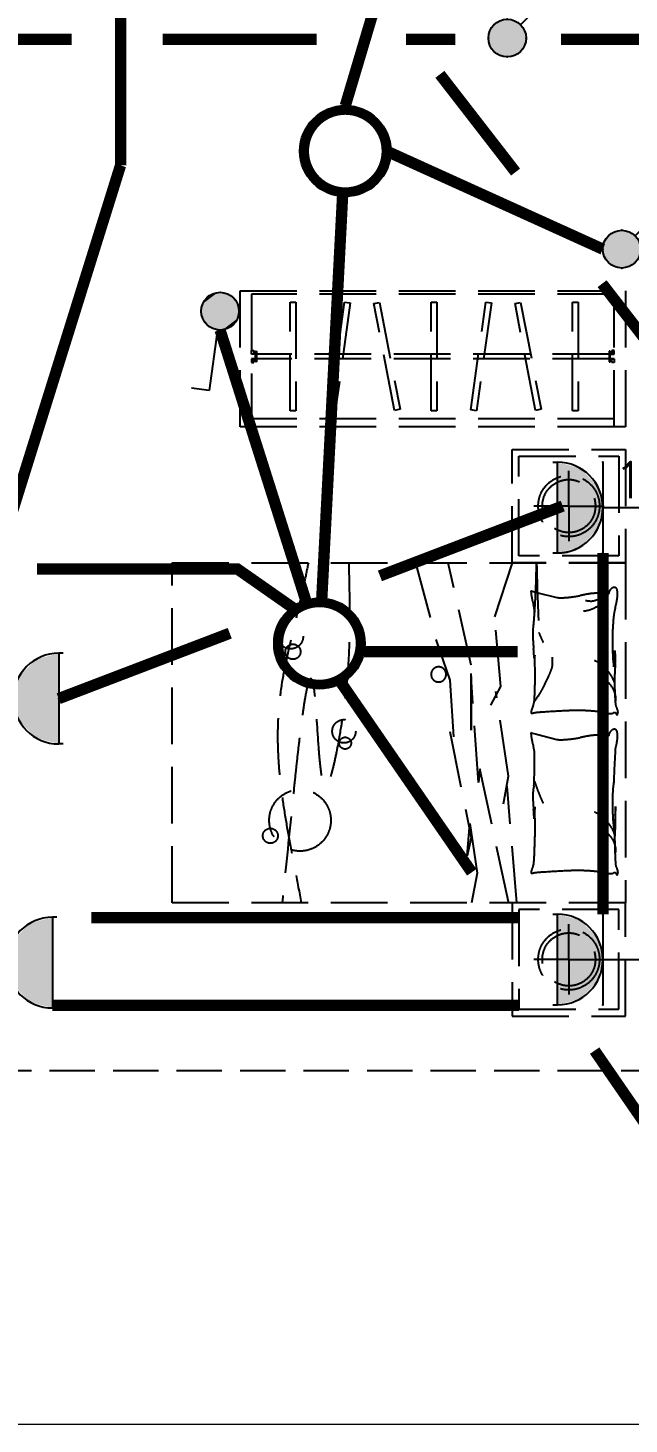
# Model space of a CAD drawing. Extents: x 3443499 to 7125205, y -1700016 to -264854.
# Drawn here: x 3691774 to 3694425, y -867644 to -861485 of the extents above; entities that cross this region are included whole.
import ezdxf
from ezdxf.enums import TextEntityAlignment as Align

# ---------------------------------------------------------------- set-up
doc = ezdxf.new("R2010")
doc.units = 0
doc.header["$LTSCALE"] = 1000
doc.header["$MEASUREMENT"] = 0
for name, pattern in [('__DASH', [0.35, 0.25, -0.1]), ('A户型$0$DASH', [0.35, 0.25, -0.1]), ('DASH', [0.35, 0.25, -0.1])]:
    doc.linetypes.add(name, pattern=pattern)
doc.layers.get('0').update_dxf_attribs({"linetype": 'CONTINUOUS'})
for name, color, linetype in [('!校对', 2, 'CONTINUOUS'), ('5fur', 175, 'CONTINUOUS'), ('EQUIP-插座', 3, 'CONTINUOUS'), ('EQUIP-照明', 3, 'CONTINUOUS'), ('LVTRY', 252, 'CONTINUOUS'), ('TEL_TEXT', 7, 'CONTINUOUS'), ('WIRE-照明', 2, 'CONTINUOUS')]:
    doc.layers.add(name, color=color, linetype=linetype)
doc.layers.add('平面-看线', color=252, linetype='CONTINUOUS', lineweight=15)
doc.styles.add('_TEL_DIM', font='SIMPLEX', dxfattribs={"width": 0.8, "height": 3.5, "bigfont": 'HZTXT'})
doc.styles.add('DIM_FONT', font='SIMPLEX', dxfattribs={"width": 0.7, "bigfont": 'GBCBIG'})
doc.styles.get("Standard").update_dxf_attribs({"font": 'gbenor.shx', "bigfont": 'gbcbig.shx'})

# ---------------------------------------------------------------- blocks, each defined once
blk = doc.blocks.new('$equip$00001150')
at = {"const_width": 0.1}
blk.add_lwpolyline([(-0.45, 0, 1), (0.45, 0, 1)], format="xyb", close=True, dxfattribs=at)
blk.add_circle((0, 0), 0.5)
at = {"flags": 9}
blk.add_attdef('A', (0, 0), '', height=0.00002, dxfattribs=at)
blk = doc.blocks.new('$equip$00001962')
for p, q in [((0.147, 0.356), (0.625, 0.833)), ((0.625, 0.833), (0.766, 0.692))]:
    blk.add_line(p, q)
blk.add_circle((0, 0.208), 0.208)
for p in [(0, 0.417), (-0.208, 0.208), (0.208, 0.208), (0, 0)]:
    blk.add_point(p)
for points in [[(-0.18, 0.313), (0.18, 0.313), (-0.208, 0.208), (0.208, 0.208)], [(-0.104, 0.389), (0.104, 0.389), (-0.18, 0.313), (0.18, 0.313)], [(0, 0.417), (0, 0.417), (-0.104, 0.389), (0.104, 0.389)], [(-0.18, 0.104), (0.18, 0.104), (-0.208, 0.208), (0.208, 0.208)], [(-0.104, 0.028), (0.104, 0.028), (-0.18, 0.104), (0.18, 0.104)], [(0, 0), (0, 0), (-0.104, 0.028), (0.104, 0.028)]]:
    blk.add_solid(points)
at = {"layer": 'TEL_TEXT', "style": '_TEL_DIM', "flags": 1}
blk.add_attdef('A', text='', height=0.00002, dxfattribs=at).set_placement((0, 0), align=Align.MIDDLE_CENTER)
blk = doc.blocks.new('$equip$00001237')
for p, q in [((-0.5, 1.05), (-0.5, 1)), ((-0.5, 1), (0.5, 1)), ((0.5, 1.05), (0.5, 1)), ((0.5, 0.5), (-0.5, 0.5)), ((0, 0.5), (0, 0))]:
    blk.add_line(p, q)
blk.add_arc((0, 1), 0.5, 180, 0)
for p in [(0, 1), (-0.5, 0.5), (0.5, 0.5), (0, 0)]:
    blk.add_point(p)
for points in [[(0.433, 0.75), (-0.433, 0.75), (0.5, 1), (-0.5, 1)], [(0.25, 0.567), (-0.25, 0.567), (0.433, 0.75), (-0.433, 0.75)], [(0, 0.5), (0, 0.5), (0.25, 0.567), (-0.25, 0.567)]]:
    blk.add_solid(points)
at = {"flags": 9}
blk.add_attdef('A', (0, 0), '', height=0.00002, dxfattribs=at)
blk = doc.blocks.new('$equip$00001764')
for p, q in [((-0.5, 1.05), (-0.5, 1)), ((-0.5, 1), (0.5, 1)), ((0.5, 1.05), (0.5, 1)), ((0.5, 0.5), (-0.5, 0.5)), ((0, 0.5), (0, 0))]:
    blk.add_line(p, q)
blk.add_arc((0, 1), 0.5, 180, 0)
for p in [(-0.5, 0.5), (0.5, 0.5), (0, 0)]:
    blk.add_point(p)
for points in [[(0.433, 0.75), (-0.433, 0.75), (0.5, 1), (-0.5, 1)], [(0.25, 0.567), (-0.25, 0.567), (0.433, 0.75), (-0.433, 0.75)], [(0, 0.5), (0, 0.5), (0.25, 0.567), (-0.25, 0.567)]]:
    blk.add_solid(points)
at = {"color": 7, "style": '_TEL_DIM'}
blk.add_attdef('$TEXT$', text='', height=0.4, dxfattribs=at).set_placement((0.303, 0.211), align=Align.MIDDLE_CENTER)
at = {"color": 7, "style": '_TEL_DIM', "flags": 1}
blk.add_attdef('A', text='', height=0.00002, dxfattribs=at).set_placement((0, 0), align=Align.MIDDLE_CENTER)
blk = doc.blocks.new('A$C00A30745')
at = {"layer": '5fur', "color": 252, "linetype": 'A户型$0$DASH'}
for p, q in [((4700, 2600), (4700, 3200)), ((4700, 3200), (6400, 3200)), ((6350, 3185), (4750, 3185)), ((4750, 3185), (4750, 2600)), ((4920.5, 2670), (4920.5, 3150)), ((4920.5, 3150), (4945.5, 3150)), ((4945.5, 3150), (4945.5, 2670)), ((5095.3, 2674), (5160.9, 3149.5)), ((5185.7, 3146), (5120, 2670.5)), ((5160.9, 3149.5), (5185.7, 3146)), ((5290.3, 3143.3), (5314.9, 3148)), ((5381, 2672), (5290.3, 3143.3)), ((5314.9, 3148), (5405.5, 2676.7)), ((5543, 2670), (5543, 3150)), ((5543, 3150), (5568, 3150)), ((5568, 3150), (5568, 2670)), ((5717.8, 2674), (5783.4, 3149.5)), ((5808.2, 3146), (5742.5, 2670.5)), ((5783.4, 3149.5), (5808.2, 3146)), ((5912.8, 3143.3), (5937.4, 3148)), ((6003.5, 2672), (5912.8, 3143.3)), ((5937.4, 3148), (6028, 2676.7)), ((6165.5, 2670), (6165.5, 3150)), ((6165.5, 3150), (6190.5, 3150)), ((6190.5, 3150), (6190.5, 2670)), ((6350, 2600), (6350, 3185)), ((6400, 3200), (6400, 2600)), ((4750, 2920), (4750, 2936.6)), ((4750, 2936.6), (4760.2, 2936.6)), ((4767.8, 2920), (4750, 2920)), ((4760.2, 2920), (4750, 2920)), ((4767.8, 2899.5), (4750, 2899.5)), ((4750, 2899.5), (4750, 2882.9)), ((4760.2, 2899.5), (4750, 2899.5)), ((4760.2, 2936.6), (4760.2, 2920)), ((4760.2, 2882.9), (4760.2, 2899.5)), ((4767.8, 2886.6), (4767.8, 2932.9)), ((4767.8, 2932.9), (4772.2, 2932.9)), ((4772.2, 2932.9), (4772.2, 2886.6)), ((6327.9, 2920), (4772.2, 2920)), ((6327.9, 2899.5), (4772.2, 2899.5)), ((6327.8, 2932.9), (6327.8, 2886.6)), ((6332.2, 2932.9), (6327.8, 2932.9)), ((6332.2, 2886.6), (6332.2, 2932.9)), ((6332.2, 2920), (6350, 2920)), ((6350, 2920), (6332.2, 2920)), ((6332.2, 2899.5), (6350, 2899.5)), ((6350, 2899.5), (6332.2, 2899.5)), ((6339.8, 2936.6), (6339.8, 2920)), ((6350, 2936.6), (6339.8, 2936.6)), ((6339.8, 2920), (6350, 2920)), ((6339.8, 2899.5), (6350, 2899.5)), ((6339.8, 2882.9), (6339.8, 2899.5)), ((6350, 2920), (6350, 2936.6)), ((6350, 2899.5), (6350, 2882.9)), ((4750, 2882.9), (4760.2, 2882.9)), ((4772.2, 2886.6), (4767.8, 2886.6)), ((6327.8, 2886.6), (6332.2, 2886.6)), ((6350, 2882.9), (6339.8, 2882.9)), ((4945.5, 2670), (4920.5, 2670)), ((5120, 2670.5), (5095.3, 2674)), ((5405.5, 2676.7), (5381, 2672)), ((5568, 2670), (5543, 2670)), ((5742.5, 2670.5), (5717.8, 2674)), ((6028, 2676.7), (6003.5, 2672)), ((6190.5, 2670), (6165.5, 2670)), ((4750, 2600), (4700, 2600)), ((6350, 2635), (4750, 2635)), ((6350, 2600), (4750, 2600)), ((6400, 2600), (6350, 2600)), ((5900, 2000), (5900, 2500)), ((5900, 2500), (6400, 2500)), ((5930, 2030), (5930, 2470)), ((5930, 2470), (6370, 2470)), ((6370, 2470), (6370, 2030)), ((6400, 2500), (6400, 2000)), ((6150, 2250), (6150, 2405)), ((6150, 2250), (5995, 2250)), ((6150, 2250), (6150, 2095)), ((6150, 2250), (6305, 2250)), ((4400, 500), (4400, 2000)), ((4400, 2000), (6400, 2000)), ((5473.4, 2000), (5564.5, 1657.4)), ((5718.4, 1547.4), (5618.1, 2000)), ((5822.8, 1761.9), (5901.5, 2000)), ((6400, 2000), (5900, 2000)), ((6370, 2030), (5930, 2030)), ((6400, 2000), (6400, 500)), ((5983.8, 1875.3), (6013.8, 1867.8)), ((6013.8, 1867.8), (6096.4, 1847.1)), ((5850.3, 1453.9), (5822.8, 1761.9)), ((5564.5, 1657.4), (5624.9, 1481.4)), ((5718.4, 1261.3), (5718.4, 1547.4)), ((5624.9, 1481.4), (5646.7, 1146.7)), ((5718.4, 1497.9), (5718.4, 1261.3)), ((5751.4, 1030.3), (5718.4, 1497.9)), ((5806.3, 1371.4), (5850.3, 1453.9)), ((5883.3, 1057.8), (5828.3, 1431.9)), ((5624.9, 1255.8), (5718.4, 788.2)), ((5983.8, 1249), (6013.8, 1241.5)), ((6013.8, 1241.5), (6096.4, 1220.8)), ((5756.9, 1090.8), (5751.4, 1030.3)), ((5883.3, 503.7), (5756.9, 1090.8)), ((5861.3, 936.8), (5883.3, 1057.8)), ((5921.2, 500), (5877.8, 1013.8)), ((5701.9, 707.2), (5712.9, 850.2)), ((5712.9, 850.2), (5745.9, 630.2)), ((5718.4, 788.2), (5701.9, 707.2)), ((5745.9, 630.2), (5721.2, 500)), ((6400, 500), (4400, 500)), ((5900, 500), (5900, 0)), ((6400, 500), (5900, 500)), ((6400, 0), (6400, 500)), ((5930, 470), (5930, 30)), ((6370, 470), (5930, 470)), ((6370, 30), (6370, 470)), ((6150, 250), (6150, 405)), ((6150, 250), (5995, 250)), ((6150, 250), (6150, 95)), ((6150, 250), (6305, 250)), ((5900, 0), (6400, 0)), ((5930, 30), (6370, 30))]:
    blk.add_line(p, q, dxfattribs=at)
for centre, radius in [((6150, 2250), 135), ((6150, 2250), 117), ((4922.6, 1675.4), 55.7), ((4933.1, 1607.3), 33.5), ((5158.2, 1256.3), 51.6), ((5163.4, 1203.9), 26.2), ((4964.5, 863.4), 135.8), ((4833.6, 795.3), 33.1), ((6150, 250), 135), ((6150, 250), 117)]:
    blk.add_circle(centre, radius, dxfattribs=at)
for centre, radius, start, end in [((280.9, 2115.1), 5727.8, 356.56282, 358.79258), ((33818.3, 2769), 27821.6, 181.59533, 182.21943), ((5983.6, 1874.4), 0.917, 75.95506, 184.08294), ((6252.7, 1893.6), 270.8, 184.08294, 189.4841), ((6212.2, 1886.8), 229.7, 189.4841, 197.38641), ((6085.4, 2503.2), 658.8, 272.66488, 278.00505), ((6132.9, 2164.9), 317.1, 278.00505, 282.19838), ((6386.3, 992.8), 882, 99.68437, 102.19838), ((6272.3, 1661.2), 204, 90, 99.68437), ((6272.3, 1373.4), 491.8, 83.76764, 90), ((6261.5, 1889), 52.6, 295.35512, 311.44291), ((6236.9, 1916.9), 89.9, 311.44291, 323.73593), ((6200.9, 1926.3), 139.9, 315.09762, 332.79641), ((6359.4, 1859.5), 34.2, 116.58052, 175.59979), ((6350, 1878.3), 13.1, 11.27238, 116.58052), ((6274.2, 1863.2), 90.4, 0, 11.27238), ((6203.5, 1863.2), 161.1, 351.56281, 0), ((5878.8, 1782.4), 119.7, 6.43405, 17.38641), ((5852.8, 1779.5), 145.9, 348.44144, 6.43405), ((6112.8, 1912.8), 67.7, 255.95481, 272.66488), ((6200.9, 1926.3), 139.9, 275.63113, 286.51498), ((6247.2, 1922.5), 91.5, 255.31489, 270), ((6200.9, 1926.3), 139.9, 286.51498, 297.39883), ((6247.2, 1887.1), 56.2, 270, 288.7799), ((6199.1, 2028.6), 205.6, 288.7799, 291.81492), ((6200.9, 1926.3), 139.9, 297.39883, 315.09762), ((6219.4, 1978), 151.1, 291.81492, 295.35512), ((6587.9, 1735.9), 242.2, 164.25602, 172.45315), ((6061.4, 1884.3), 304.8, 344.25602, 351.56281), ((6475.3, 1683.2), 484.2, 172.03917, 181.8979), ((7474.8, 1652.1), 1132.9, 174.1433, 180.00126), ((7394.5, 1734.5), 1404.8, 182.74906, 184.61758), ((6704.1, 1964.2), 738.7, 201.65774, 203.48441), ((6704.1, 1964.2), 738.7, 203.48441, 205.31107), ((4781.8, 1523.5), 1216.5, 2.60963, 4.61758), ((7390.8, 1652.1), 1049, 180, 186.0867), ((4466, 1718.1), 1890.1, 354.61873, 356.78996), ((6203.1, 1585.3), 152.4, 2.53859, 10.18988), ((6059.4, 1571), 62.9, 160.78629, 172.77597), ((282.3, 1494.8), 5718.5, 359.71346, 0.97038), ((6019.6, 1550.6), 58, 339.32572, 355.91723), ((5806.1, 1565.8), 272.1, 355.91723, 3.5552), ((6185.2, 1383.4), 200.2, 61.68324, 66.99723), ((6256.8, 1516.2), 49.3, 50.96506, 61.68324), ((6146, 1379.6), 225.2, 43.81151, 50.96506), ((7224.8, 1481.9), 873.2, 175.19815, 179.42426), ((6066, 1579.2), 289.7, 355.19815, 2.53859), ((4756.4, 2090.3), 1432.3, 333.50152, 335.67347), ((5599.9, 1709), 506.6, 335.67347, 339.32572), ((6258.3, 1396.5), 99.2, 53.82335, 71.56035), ((6025.9, 1264.3), 391.6, 38.38857, 43.81151), ((6272.7, 1459.9), 76.8, 27.23959, 38.38857), ((6132.9, 1387.9), 234, 20.86028, 27.23959), ((7845.8, 1475.6), 1494.3, 179.42426, 181.90789), ((5406.2, 1812), 728.6, 324.17371, 327.86502), ((4836.7, 1472.1), 1164, 356.42603, 359.71346), ((5758.4, 1590.7), 312.6, 327.86502, 333.50152), ((6258.3, 1396.5), 99.2, 36.08636, 53.82335), ((6258.3, 1396.5), 99.2, 15.93524, 36.08636), ((7172.7, 1453.2), 820.8, 181.90789, 185.25919), ((6258.3, 1396.5), 99.2, 355.78412, 15.93524), ((6059.4, 1330.3), 76.7, 152.71588, 163.77885), ((5950.9, 1386.2), 45.3, 332.71588, 347.13096), ((5852.9, 1408.6), 145.9, 347.13096, 356.42603), ((6409.1, 1382.9), 53.9, 185.25919, 210.65125), ((6337.8, 1340.7), 28.9, 355.69746, 30.65125), ((6069.7, 1327.3), 87.5, 163.77885, 172.87961), ((5984.2, 1337.9), 1.32, 172.87961, 253.30223), ((5989.4, 1355.2), 19.3, 253.30223, 279.99836), ((6048.5, 1019.8), 321.2, 93.50486, 99.99836), ((6862.4, -12269.6), 13635.6, 93.05496, 93.50486), ((6208.5, -16.7), 1365.2, 91.63309, 93.05496), ((6188.9, 669.5), 678.7, 86.63125, 91.63309), ((6175.2, 435.6), 913.1, 82.3191, 86.63125), ((6270.7, 1143.9), 198.3, 77.89054, 82.3191), ((6363.9, 1578.3), 246, 257.89054, 261.86652), ((6333.7, 1367.3), 32.8, 261.86652, 291.42098), ((6351.4, 1322.2), 15.6, 68.0096, 111.42098), ((6355.6, 1332.7), 4.28, 348.10694, 68.0096), ((6362.1, 1331.3), 2.32, 168.10694, 289.56397), ((6361.7, 1332.4), 3.42, 289.56397, 338.2117), ((6341.6, 1340.4), 25.1, 338.2117, 355.69746), ((5983.6, 1248.1), 0.917, 75.95506, 184.08294), ((6252.7, 1267.3), 270.8, 184.08294, 189.4841), ((6386.3, 366.5), 882, 99.68437, 102.19838), ((6272.3, 1034.9), 204, 90, 99.68437), ((6272.3, 747.1), 491.8, 83.76764, 90), ((6359.4, 1233.2), 34.2, 116.58052, 175.59979), ((6350, 1252.1), 13.1, 11.27238, 116.58052), ((6274.2, 1237), 90.4, 0, 11.27238), ((6203.5, 1237), 161.1, 351.56281, 0), ((6212.2, 1260.6), 229.7, 189.4841, 197.38641), ((5878.8, 1156.1), 119.7, 6.43405, 17.38641), ((6112.8, 1286.5), 67.7, 255.95481, 272.66488), ((6085.4, 1877), 658.8, 272.66488, 278.00505), ((6132.9, 1538.6), 317.1, 278.00505, 282.19838), ((10473.2, 902.2), 4127.5, 176.20601, 178.19145), ((6061.4, 1258), 304.8, 344.25602, 351.56281), ((4334.7, 1114.2), 1664, 356.58211, 1.90513), ((6221.1, 969), 230.1, 168.44144, 182.74906), ((6704.1, 1254.9), 738.7, 197.19822, 199.42798), ((6704.1, 1254.9), 738.7, 199.42798, 201.65774), ((7024.5, 942.8), 682.7, 172.45315, 180), ((7394.5, 1025.3), 1404.8, 182.74906, 184.61758), ((6704.1, 1254.9), 738.7, 201.65774, 203.48441), ((6704.1, 1254.9), 738.7, 203.48441, 205.31107), ((7390.8, 942.8), 1049, 180, 186.0867), ((4781.8, 814.3), 1216.5, 2.60963, 4.61758), ((7053.9, 837.7), 1057.4, 175.3453, 178.26839), ((282.3, 826.7), 5718.5, 359.71346, 0.97038), ((6185.2, 715.2), 200.2, 61.68324, 66.99723), ((6256.8, 848), 49.3, 50.96506, 61.68324), ((6146, 711.4), 225.2, 43.81151, 50.96506), ((6025.9, 596.2), 391.6, 38.38857, 43.81151), ((7224.8, 813.7), 873.2, 175.19815, 179.42426), ((12556.8, 751.3), 6203.8, 178.40567, 179.60458), ((6066, 911.1), 289.7, 355.19815, 2.53859), ((6258.3, 728.4), 99.2, 53.82335, 71.56035), ((6258.3, 728.4), 99.2, 36.08636, 53.82335), ((6272.7, 791.7), 76.8, 27.23959, 38.38857), ((6132.9, 719.7), 234, 20.86028, 27.23959), ((6874.1, 887.7), 529.3, 186.0867, 190.18988), ((7845.8, 807.5), 1494.3, 179.42426, 181.90789), ((4836.7, 803.9), 1164, 356.42603, 359.71346), ((6258.3, 728.4), 99.2, 15.93524, 36.08636), ((8982.7, 806.6), 2630.7, 181.06466, 182.93655), ((6258.3, 728.4), 99.2, 355.78412, 15.93524), ((5013.7, 754.8), 985.1, 355.05951, 358.63568), ((6069.7, 621.1), 87.5, 163.77885, 172.87961), ((5984.2, 631.8), 1.32, 172.87961, 253.30223), ((5989.4, 649), 19.3, 253.30223, 279.99836), ((6059.4, 624.1), 76.7, 152.71588, 163.77885), ((5950.9, 680), 45.3, 332.71588, 347.13096), ((6048.5, 313.7), 321.2, 93.50486, 99.99836), ((6862.4, -12975.8), 13635.6, 93.05496, 93.50486), ((6208.5, -722.9), 1365.2, 91.63309, 93.05496), ((6188.9, -36.7), 678.7, 86.63125, 91.63309), ((6175.2, -270.6), 913.1, 82.3191, 86.63125), ((6270.7, 437.7), 198.3, 77.89054, 82.3191), ((6363.9, 872.2), 246, 257.89054, 261.86652), ((6333.7, 661.1), 32.8, 261.86652, 291.42098), ((6351.4, 616.1), 15.6, 68.0096, 111.42098), ((6409.1, 676.8), 53.9, 185.25919, 210.65125), ((6355.6, 626.5), 4.28, 348.10694, 68.0096), ((6362.1, 625.2), 2.32, 168.10694, 289.56397), ((6337.8, 634.6), 28.9, 355.69746, 30.65125), ((6361.7, 626.2), 3.42, 289.56397, 338.2117), ((6341.6, 634.3), 25.1, 338.2117, 355.69746)]:
    blk.add_arc(centre, radius, start, end, dxfattribs=at)
for points, knots in [([(5001.1, 2000), (4955.3, 1770.4), (4800.5, 1259), (4899.8, 875.6), (4969.7, 500)], [0, 0, 0, 0, 470.099243, 1589.098475, 1589.098475, 1589.098475, 1589.098475]), ([(5179.1, 2000), (5185.2, 1726.8), (5193.4, 1469.5), (5056.4, 843.3), (5021.7, 2000), (4943.5, 1046.1), (4885.9, 500)], [0, 0, 0, 0, 692.785923, 915.160849, 1290.08623, 2337.669759, 2337.669759, 2337.669759, 2337.669759])]:
    blk.add_open_spline(points, degree=3, knots=knots, dxfattribs=at)
blk = doc.blocks.new('A$C25274923')
at = {"color": 252, "linetype": 'DASH', "ltscale": 0.8}
blk.add_line((2840, 3660), (10359.9, 3660), dxfattribs=at)
at = {"color": 252, "linetype": '__DASH'}
for start, end in [(90, 270), (270, 90)]:
    blk.add_arc((5675.5, 5407.1), 33.3, start, end, dxfattribs=at)
at = {"layer": '平面-看线', "color": 252}
blk.add_line((3700, 2100), (9600, 2100), dxfattribs=at)
at = {"color": 252}
blk.add_blockref('A$C00A30745', (100, 3900), dxfattribs=at)
at = {"layer": 'LVTRY', "color": 252, "style": 'DIM_FONT', "text_generation_flag": 4, "width": 0.8, "flags": 9}
for tag, p in [('XSIZE', (10837.5, 12299)), ('YSIZE', (10837.5, 12299)), ('XSIZE', (38237.5, 12299)), ('YSIZE', (38237.5, 12299)), ('XSIZE', (38237.7, 12299)), ('YSIZE', (38237.7, 12299))]:
    blk.add_attdef(tag, p, '', height=0.5, rotation=90.00001, dxfattribs=at)
at = {"layer": 'LVTRY', "color": 252, "style": 'DIM_FONT', "width": 0.8, "flags": 9}
for tag, p in [('XSIZE', (16562.5, 12299)), ('YSIZE', (16562.5, 12299)), ('XSIZE', (43962.5, 12299)), ('YSIZE', (43962.5, 12299)), ('XSIZE', (43962.7, 12299)), ('YSIZE', (43962.7, 12299))]:
    blk.add_attdef(tag, p, '', height=0.5, rotation=89.99999, dxfattribs=at)

msp = doc.modelspace()

# ---------------------------------------------------------------- linework, layer by layer
at = {"layer": 'WIRE-照明', "color": 2, "linetype": 'Continuous', "const_width": 50}
msp.add_lwpolyline([(3692181.9, -862091.1), (3692181.9, -860408.9)], dxfattribs=at)
at = {"layer": 'WIRE-照明', "color": 2, "const_width": 50}
for points in [[(3693353.2, -862027.2), (3694308.8, -862460.6)], [(3691510.2, -864242.6), (3692181.9, -862091.1)], [(3693069.5, -864000.4), (3693162.1, -862207.6)], [(3692998.6, -864009.5), (3692620.9, -862817.6)], [(3693255.6, -864236.4), (3693933.8, -864236.4)], [(3693730.8, -865209.8), (3693144.3, -864358.6)], [(3692052.5, -865409.8), (3692882, -865409.8)], [(3692882, -865409.8), (3693939.1, -865409.8)], [(3691881.2, -865796.3), (3692918.5, -865796.3)], [(3692918.5, -865796.3), (3693939.1, -865796.3)], [(3694780.8, -866733.7), (3694272.7, -865996.3)]]:
    msp.add_lwpolyline(points, dxfattribs=at)

# ---------------------------------------------------------------- block references
at = {"layer": 'EQUIP-插座', "color": 6}
ref = msp.add_blockref('$equip$00001764', (3694509.1, -863600.8), dxfattribs=dict(at, xscale=400.0000000000005, yscale=400.0000000000005, zscale=400.0000000000005, rotation=89.99999248653842))
ref.add_attrib('$TEXT$', '1', dxfattribs={"layer": '0', "color": 7, "height": 160, "style": '_TEL_DIM'}).set_placement((3694424.7, -863479.6), align=Align.MIDDLE_CENTER)
at = {"layer": 'EQUIP-插座', "color": 2, "xscale": 400.0000000000008, "yscale": 400.0000000000008, "zscale": 400.0000000000008}
for p, rotation in [((3694509.1, -863600.5), 89.99999248656573), ((3691509.1, -864443.4), 269.9999924865657)]:
    msp.add_blockref('$equip$00001237', p, dxfattribs=dict(at, rotation=rotation))
at = {"layer": 'EQUIP-插座', "color": 2}
ref = msp.add_blockref('$equip$00001764', (3691481.2, -865608.3), dxfattribs=dict(at, xscale=400, yscale=400, zscale=400, rotation=270.0000000437559))
ref.add_attrib('$TEXT$', 'K', dxfattribs={"layer": '0', "color": 7, "height": 160, "style": '_TEL_DIM'}).set_placement((3691565.6, -865729.5), align=Align.MIDDLE_CENTER)
at = {"layer": 'EQUIP-照明', "color": 2, "xscale": 400, "yscale": 400, "zscale": 400}
msp.add_blockref('$equip$00001962', (3693887.2, -861612.8), dxfattribs=at)
at = {"layer": 'EQUIP-照明', "color": 1, "xscale": 400, "yscale": 400, "zscale": 400}
for name, p in [('$equip$00001150', (3693173.2, -862027.9)), ('$equip$00001962', (3694392.1, -862543.9)), ('$equip$00001150', (3693059, -864200.1))]:
    msp.add_blockref(name, p, dxfattribs=at)
at = {"layer": 'EQUIP-照明', "color": 1, "xscale": 400, "yscale": 400, "zscale": 400, "rotation": 217.2707514051686}
msp.add_blockref('$equip$00001962', (3692570.5, -862667.9), dxfattribs=at)

# ---------------------------------------------------------------- next in the draw order: block references
at = {"layer": '!校对'}
msp.add_blockref('A$C25274923', (3687909.1, -869743.9), dxfattribs=at)

# ---------------------------------------------------------------- next in the draw order: linework, layer by layer
at = {"layer": 'WIRE-照明', "color": 2, "const_width": 50}
for points in [[(3693173.2, -861827.9), (3693624.7, -860310.3)], [(3691966.3, -861534.8), (3689354.2, -861534.8), (3688682.4, -861043.9)], [(3693046.8, -861534.8), (3692367, -861534.8)], [(3693658.1, -861534.8), (3693440.6, -861534.8)], [(3694817.1, -861534.8), (3694124.2, -861534.8)], [(3693924.1, -862120.5), (3693590.3, -861689.4)], [(3694609.1, -863004.9), (3694305.6, -862613)], [(3693325.8, -863902), (3694132.1, -863593.9)], [(3691813, -863871.5), (3692697.2, -863871.5), (3692955.9, -864052.5)], [(3691909.1, -864443.4), (3692663.6, -864155.1)]]:
    msp.add_lwpolyline(points, dxfattribs=at)
at = {"layer": 'WIRE-照明', "linetype": 'Continuous', "const_width": 50}
msp.add_lwpolyline([(3694309.1, -865394.5), (3694309.1, -863800.8)], dxfattribs=at)

# ---------------------------------------------------------------- next in the draw order: block references
at = {"layer": 'EQUIP-插座', "xscale": 400, "yscale": 400, "zscale": 400, "rotation": 90}
msp.add_blockref('$equip$00001237', (3694509.1, -865594.5), dxfattribs=at)

doc.saveas('drawing.dxf')
